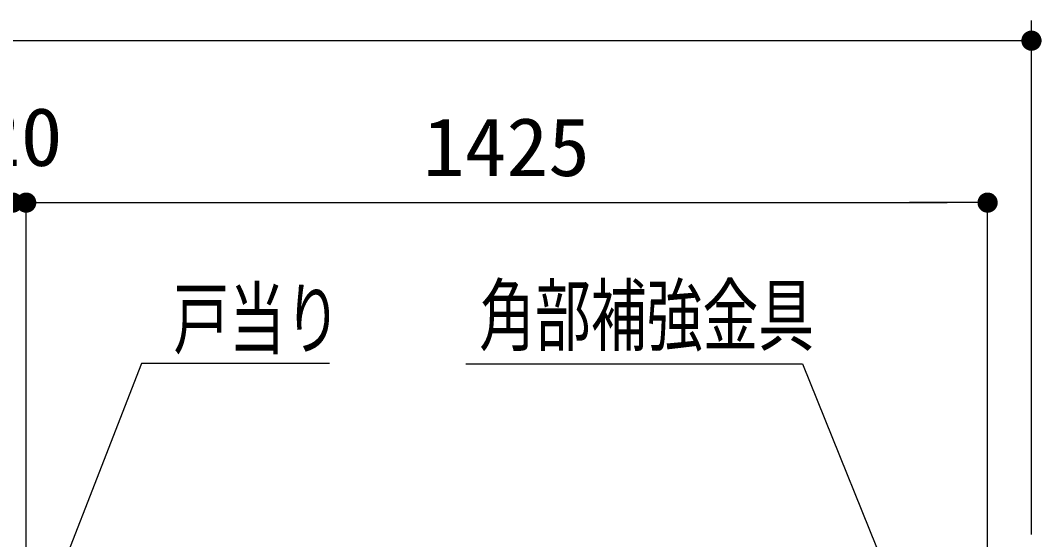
# Model space of a CAD drawing. Units: millimetres, scale not verified. Extents: x -5940 to 5940, y -4200 to 4200.
# Drawn here: x -2504 to -991, y -6 to 764 of the extents above; entities that cross this region are included whole.
import ezdxf
from ezdxf.enums import TextEntityAlignment as Align

# ---------------------------------------------------------------- set-up
doc = ezdxf.new("R2010")
doc.units = ezdxf.units.MM
doc.header["$LTSCALE"] = 20
for name, color, linetype, lineweight in [('0-0_5寸法', 1, 'Continuous', 25), ('0-1_SUNPOU', 1, 'Continuous', 25), ('0-A_6文字', 7, 'Continuous', 25)]:
    doc.layers.add(name, color=color, linetype=linetype, lineweight=lineweight)
doc.styles.add('ＭＳ ゴシック', font='')
doc.styles.get('ＭＳ ゴシック').set_extended_font_data('MS Gothic')

# ---------------------------------------------------------------- blocks, each defined once
blk = doc.blocks.new('M1')
at = {"layer": '0-1_SUNPOU'}
blk.add_line((-5, 0), (-38.576, 0), dxfattribs=at)
for points in [[(0, 0), (-5, 0), (-4.961, 0.627)], [(0, 0), (-4.961, -0.627), (-5, 0)], [(0, 0), (-4.961, 0.627), (-4.843, 1.243)], [(0, 0), (-4.843, -1.243), (-4.961, -0.627)], [(0, 0), (-4.843, 1.243), (-4.649, 1.841)], [(0, 0), (-4.649, -1.841), (-4.843, -1.243)], [(0, 0), (-4.649, 1.841), (-4.382, 2.409)], [(0, 0), (-4.382, -2.409), (-4.649, -1.841)], [(0, 0), (-4.382, 2.409), (-4.045, 2.939)], [(0, 0), (-4.045, -2.939), (-4.382, -2.409)], [(0, 0), (-4.045, 2.939), (-3.645, 3.423)], [(0, 0), (-3.645, -3.423), (-4.045, -2.939)], [(0, 0), (-3.645, 3.423), (-3.187, 3.853)], [(0, 0), (-3.187, -3.853), (-3.645, -3.423)], [(0, 0), (-3.187, 3.853), (-2.679, 4.222)], [(0, 0), (-2.679, -4.222), (-3.187, -3.853)], [(0, 0), (-2.679, 4.222), (-2.129, 4.524)], [(0, 0), (-2.129, -4.524), (-2.679, -4.222)], [(0, 0), (-2.129, 4.524), (-1.545, 4.755)], [(0, 0), (-1.545, -4.755), (-2.129, -4.524)], [(0, 0), (-1.545, 4.755), (-0.937, 4.911)], [(0, 0), (-0.937, -4.911), (-1.545, -4.755)], [(0, 0), (-0.937, 4.911), (-0.314, 4.99)], [(0, 0), (-0.314, -4.99), (-0.937, -4.911)], [(0, 0), (-0.314, 4.99), (0.314, 4.99)], [(0, 0), (0.314, -4.99), (-0.314, -4.99)], [(0, 0), (0.314, 4.99), (0.937, 4.911)], [(0, 0), (0.937, 4.911), (1.545, 4.755)], [(0, 0), (1.545, 4.755), (2.129, 4.524)], [(0, 0), (2.129, 4.524), (2.679, 4.222)], [(0, 0), (2.679, 4.222), (3.187, 3.853)], [(0, 0), (3.187, 3.853), (3.645, 3.423)], [(0, 0), (3.645, 3.423), (4.045, 2.939)], [(0, 0), (4.045, 2.939), (4.382, 2.409)], [(0, 0), (4.382, 2.409), (4.649, 1.841)], [(0, 0), (4.649, 1.841), (4.843, 1.243)], [(0, 0), (4.843, 1.243), (4.961, 0.627)], [(0, 0), (4.961, 0.627), (5, 0)], [(0, 0), (0.937, -4.911), (0.314, -4.99)], [(0, 0), (1.545, -4.755), (0.937, -4.911)], [(0, 0), (2.129, -4.524), (1.545, -4.755)], [(0, 0), (2.679, -4.222), (2.129, -4.524)], [(0, 0), (3.187, -3.853), (2.679, -4.222)], [(0, 0), (3.645, -3.423), (3.187, -3.853)], [(0, 0), (4.045, -2.939), (3.645, -3.423)], [(0, 0), (4.382, -2.409), (4.045, -2.939)], [(0, 0), (4.649, -1.841), (4.382, -2.409)], [(0, 0), (4.843, -1.243), (4.649, -1.841)], [(0, 0), (4.961, -0.627), (4.843, -1.243)], [(0, 0), (5, 0), (4.961, -0.627)]]:
    blk.add_solid(points, dxfattribs=at)

msp = doc.modelspace()

# ---------------------------------------------------------------- linework, layer by layer
at = {"layer": '0-0_5寸法'}
for p, q in [((-1005.83, 1.77), (-1005.83, 763.68)), ((-1065.83, 733.68), (-3945.83, 733.68)), ((-2515.83, 493.68), (-2495.83, 493.68)), ((-2495.83, -80.38), (-2495.83, 493.68)), ((-2495.83, -80.38), (-2495.83, 493.68)), ((-2435.83, 493.68), (-1130.83, 493.68)), ((-2435.83, 493.68), (-2375.83, 493.68)), ((-1070.83, -80.38), (-1070.83, 493.68))]:
    msp.add_line(p, q, dxfattribs=at)
at = {"layer": '0-A_6文字'}
for points in [[(-2046.48, 255.13), (-2324.93, 255.13), (-2503.33, -203.37)], [(-1844.01, 254.72), (-1345.37, 254.72), (-1202.57, -99.05)]]:
    msp.add_lwpolyline(points, dxfattribs=at)

# ---------------------------------------------------------------- block references
at = {"layer": '0-0_5寸法', "xscale": 3, "yscale": 3}
for p in [(-1005.83, 733.68), (-2515.83, 493.68), (-2515.83, 493.68), (-1070.83, 493.68)]:
    msp.add_blockref('M1', p, dxfattribs=at)
at = {"layer": '0-0_5寸法', "xscale": 3, "yscale": 3, "rotation": 180}
msp.add_blockref('M1', (-2495.83, 493.68), dxfattribs=at)
msp.add_blockref('M1', (-2495.83, 493.68), dxfattribs=at)

# ---------------------------------------------------------------- texts
at = {"layer": '0-0_5寸法', "color": 7, "style": 'ＭＳ ゴシック', "width": 1.05}
for s, p in [('20', (-2565.83, 522.02)), ('1425', (-1907.83, 507.02))]:
    msp.add_text(s, height=86.66, dxfattribs=at).set_placement(p, align=Align.BOTTOM_LEFT)
at = {"layer": '0-A_6文字', "style": 'ＭＳ ゴシック', "width": 0.7}
for s, p in [('角部補強金具', (-1824.41, 257.36)), ('戸当り', (-2277.8, 252.52))]:
    msp.add_text(s, height=86.66, dxfattribs=at).set_placement(p, align=Align.BOTTOM_LEFT)

doc.saveas('drawing.dxf')
